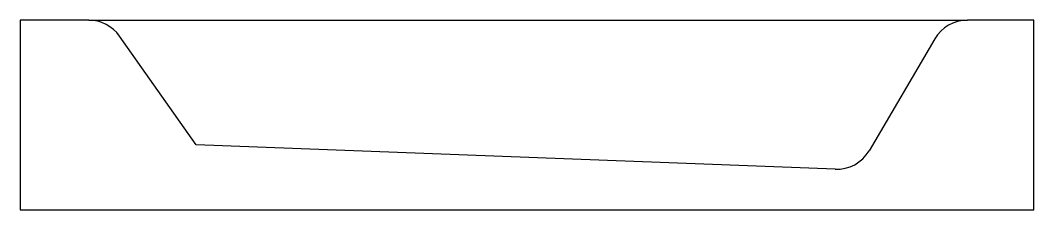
# Model space of a CAD drawing. Extents: x 0 to 80.5, y 0 to 15.1.
import ezdxf

# ---------------------------------------------------------------- set-up
doc = ezdxf.new("R2010")
doc.units = 0
doc.header["$LTSCALE"] = 50
doc.header["$MEASUREMENT"] = 0
doc.layers.get('0').update_dxf_attribs({"linetype": 'CONTINUOUS'})

msp = doc.modelspace()

# ---------------------------------------------------------------- linework, layer by layer
at = {"color": 0, "linetype": 'ByBlock'}
for p, q in [((0, 15.091), (0, 0)), ((5.431, 15.091), (0, 15.091)), ((5.431, 15.091), (75.193, 15.091)), ((80.459, 15.091), (75.193, 15.091)), ((80.459, 0), (80.459, 15.091)), ((13.973, 5.18), (7.883, 13.819)), ((72.603, 13.606), (67.394, 4.705)), ((64.689, 3.223), (13.973, 5.18)), ((0, 0), (80.459, 0))]:
    msp.add_line(p, q, dxfattribs=at)
for centre, start, end in [((5.431, 12.091), 35.18323, 90), ((75.193, 12.091), 90, 149.66084), ((64.805, 6.22), 267.78933, 329.66084)]:
    msp.add_arc(centre, 3, start, end, dxfattribs=at)

doc.saveas('drawing.dxf')
